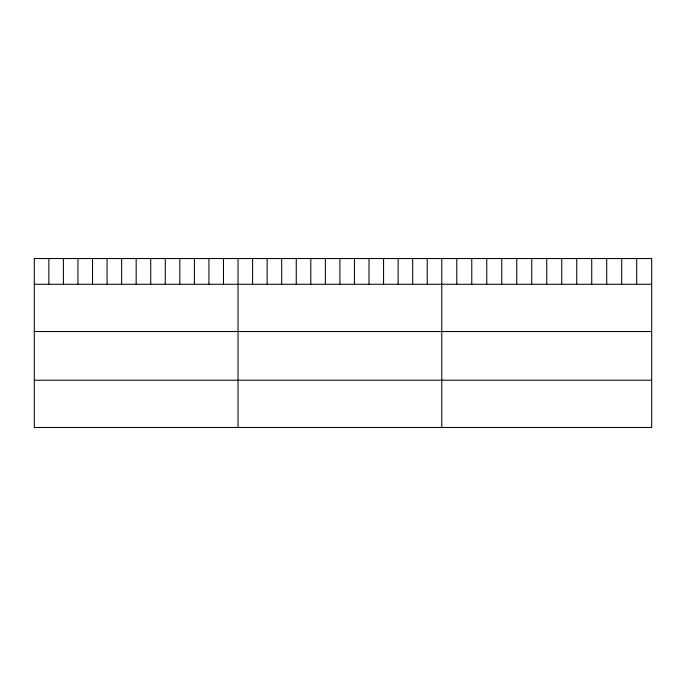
<?xml version="1.0" encoding="UTF-8"?>
<svg xmlns="http://www.w3.org/2000/svg" width="686" height="686" viewBox="0 0 686 686"><rect width="100%" height="100%" fill="white"/><g stroke="black" fill="none" stroke-linecap="round" stroke-linejoin="round"><path stroke-width="1.03" d="M651.7 284.278L651.7 427.464L34.3 427.464L34.3 258.536L651.7 258.536L651.7 284.278L34.3 284.278M34.3 331.527L651.7 331.527M34.3 380.207L651.7 380.207M636.702 258.536L636.702 284.278M621.713 258.536L621.713 284.278M606.716 258.536L606.716 284.278M591.726 258.536L591.726 284.278M576.729 258.536L576.729 284.278M561.74 258.536L561.74 284.278M546.742 258.536L546.742 284.278M531.744 258.536L531.744 284.278M516.755 258.536L516.755 284.278M501.758 258.536L501.758 284.278M486.768 258.536L486.768 284.278M471.771 258.536L471.771 284.278M456.782 258.536L456.782 284.278M441.784 258.536L441.784 427.464M427.232 258.536L427.232 284.278M412.68 258.536L412.68 284.278M398.129 258.536L398.129 284.278M383.568 258.536L383.568 284.278M369.017 258.536L369.017 284.278M354.465 258.536L354.465 284.278M339.913 258.536L339.913 284.278M325.361 258.536L325.361 284.278M310.809 258.536L310.809 284.278M296.258 258.536L296.258 284.278M281.697 258.536L281.697 284.278M267.146 258.536L267.146 284.278M252.594 258.536L252.594 284.278M238.042 258.536L238.042 427.464M223.49 258.536L223.49 284.278M208.938 258.536L208.938 284.278M194.387 258.536L194.387 284.278M179.826 258.536L179.826 284.278M165.275 258.536L165.275 284.278M150.723 258.536L150.723 284.278M136.171 258.536L136.171 284.278M121.619 258.536L121.619 284.278M107.067 258.536L107.067 284.278M92.516 258.536L92.516 284.278M77.955 258.536L77.955 284.278M63.404 258.536L63.404 284.278M48.852 258.536L48.852 284.278"/></g></svg>
